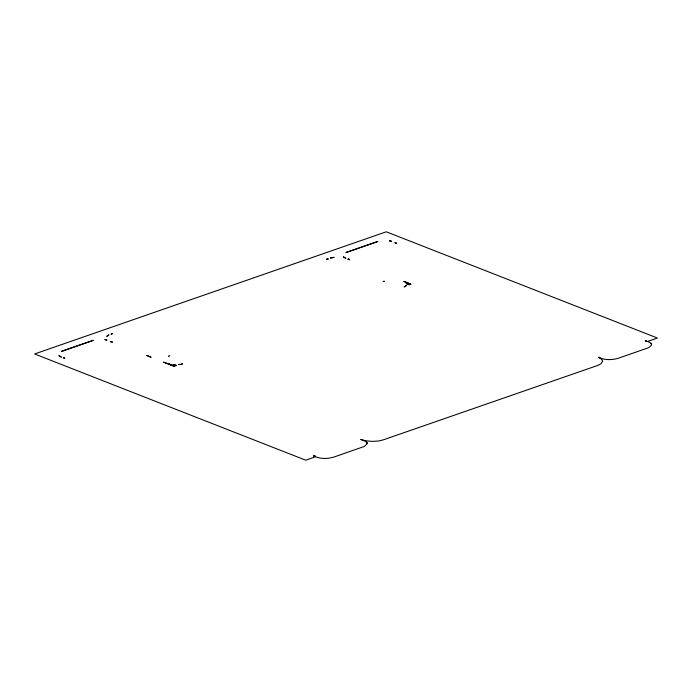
<?xml version="1.0" encoding="UTF-8"?>
<svg xmlns="http://www.w3.org/2000/svg" width="692" height="692" viewBox="0 0 692 692"><rect width="100%" height="100%" fill="white"/><g stroke="black" fill="none" stroke-linecap="round" stroke-linejoin="round"><path stroke-width="1.04" d="M646.043 340.888L645.887 341.32L646.717 341.147L645.186 340.663L645.973 340.862M602.498 361.362L601.106 363.689L597.672 365.462L383.42 439.809L378.533 441.02L372.149 441.392L365.791 440.787L360.696 439.507L362.227 439.991C364.044 440.83 367.296 441.306 367.106 443.953L364.191 446.487L334.098 457.005C328.458 458.692 321.633 459.211 315.621 456.781L305.743 460.206L34.6 353.967L386.257 231.794L657.4 338.033L647.522 341.467L650.281 342.661L651.492 344.158L651.596 345.109L648.681 347.652L618.587 358.162C612.697 359.944 605.5 360.394 599.307 357.626L599.808 357.332L598.623 357.357C597.109 356.726 603.173 359.131 602.498 361.362M64.183 357.764L64.892 358.421L63.361 357.937L64.183 357.764M348.673 258.929L349.382 259.578L348.31 259.336L349.598 259.785L347.842 259.093L348.673 258.929M146.86 355.463L150.951 357.202L146.86 355.463M404.232 286.843L405.425 286.28L404.232 286.843M406.239 285.554L405.849 285.926L406.239 285.554M169.151 355.852L168.727 356.216L169.151 355.852M108.852 335.006L106.853 336.26L108.852 335.006M110.772 341.459L110.27 341.753L112.588 342.168L110.772 341.459M395.262 242.624L394.751 242.918L396.637 243.16L395.262 242.624M315.318 456.166L313.441 455.924L315.318 456.166M327.255 258.972L326.529 259.223L328.397 259.033L327.255 258.972M62.998 350.783L61.398 351.432L93.299 340.352L62.998 350.783M347.488 251.94L345.888 252.589L377.78 241.508L347.488 251.94M111.689 333.873L111.014 334.115L112.502 333.656L111.689 333.873M179.877 364.433L178.847 364.554L179.877 364.433M384.285 281.324L383.281 281.462L384.285 281.324M182.454 363.897L180.871 364.303L182.454 363.897M334.02 257.337L330.491 257.995L334.02 257.337M173.822 364.468L176.564 365.584L173.822 364.468M391.378 241.214L389.475 240.851L391.378 241.214M106.888 340.057L104.994 339.685L106.888 340.057M168.13 363.542L174.86 366.172L168.13 363.542M163.77 362.21L174.323 366.362L163.77 362.21M409.162 284.775L406.256 283.599L409.162 284.775M651.492 344.158L651.051 343.336L651.492 344.158M343.509 256.905L345.749 258.272L343.509 256.905M410.858 284.187L403.938 281.436L410.858 284.187M367.002 443.001L366.57 442.179L367.002 443.001M59.028 355.74L61.259 357.115L59.028 355.74"/></g></svg>
